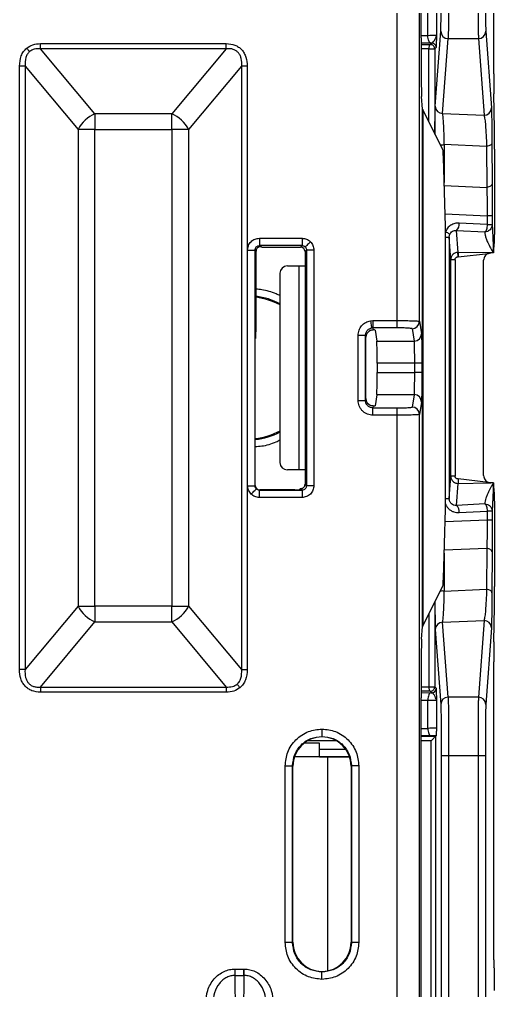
# Model space of a CAD drawing. Header units: inches. Extents: x 897.4 to 914.4, y -8.5 to 2.5.
# Drawn here: x 908.381 to 909.016, y -1.369 to -0.072 of the extents above; entities that cross this region are included whole.
import ezdxf

# ---------------------------------------------------------------- set-up
doc = ezdxf.new("R2010")
doc.units = ezdxf.units.IN
doc.header["$LTSCALE"] = 4
doc.header["$MEASUREMENT"] = 0
doc.layers.get('0').update_dxf_attribs({"linetype": 'CONTINUOUS'})

msp = doc.modelspace()

# ---------------------------------------------------------------- linework, layer by layer
for p, q in [((908.8858, -0.4744), (908.8858, 0.5409)), ((908.9154, -0.4754), (908.9154, 0.5409)), ((908.9176, -0.0969), (908.9176, 0.4389)), ((909.0146, -0.1448), (909.0146, 0.2531)), ((908.9267, -0.0939), (908.9267, -0.0561)), ((908.938, -0.0564), (908.938, -0.0936)), ((908.9366, -0.188), (908.9439, -0.0879)), ((909.004, -0.0879), (909.0115, -0.1904)), ((908.9267, -0.0939), (908.9176, -0.0939)), ((908.9308, -0.1037), (908.9176, -0.1038)), ((908.9299, -0.1057), (908.9319, -0.1037)), ((908.9319, -0.1037), (908.9308, -0.1037)), ((908.9464, -0.1978), (908.9537, -0.0977)), ((908.9537, -0.0977), (908.9942, -0.0977)), ((908.9942, -0.0977), (909.0017, -0.2002)), ((908.409, -0.1114), (908.409, -0.1044)), ((908.409, -0.1044), (908.6574, -0.1044)), ((908.4819, -0.1982), (908.409, -0.1114)), ((908.6574, -0.1114), (908.409, -0.1114)), ((908.6574, -0.1114), (908.5845, -0.1982)), ((908.6574, -0.1114), (908.6574, -0.1044)), ((908.9176, -0.1057), (908.9299, -0.1057)), ((908.9279, -0.1116), (908.9176, -0.1116)), ((908.9279, -0.1116), (908.9358, -0.1116)), ((908.9279, -0.2089), (908.9279, -0.1116)), ((908.9378, -0.1096), (908.9358, -0.1116)), ((908.9358, -0.1116), (908.9358, -0.2248)), ((908.3885, -0.1348), (908.381, -0.1348)), ((908.381, -0.9404), (908.381, -0.1348)), ((908.3885, -0.1348), (908.4593, -0.2191)), ((908.3885, -0.1348), (908.3885, -0.9404)), ((908.6071, -0.2191), (908.6779, -0.1348)), ((908.6779, -0.9404), (908.6779, -0.1348)), ((908.6854, -0.1348), (908.6779, -0.1348)), ((908.6854, -0.1348), (908.6854, -0.9404)), ((908.9196, -0.1922), (908.9182, -0.1752)), ((909.0156, -0.2188), (909.0147, -0.1715)), ((908.9196, -0.883), (908.9196, -0.1922)), ((908.9197, -0.1925), (908.9197, -0.8827)), ((908.9466, -0.2464), (908.9197, -0.1925)), ((908.5845, -0.1982), (908.4819, -0.1982)), ((908.4819, -0.1982), (908.4819, -0.2191)), ((908.5845, -0.2191), (908.5845, -0.1982)), ((908.9464, -0.1978), (909.0017, -0.2002)), ((908.4593, -0.2191), (908.4593, -0.8561)), ((908.4819, -0.2191), (908.4593, -0.2191)), ((908.4819, -0.8561), (908.4819, -0.2191)), ((908.4819, -0.2191), (908.5845, -0.2191)), ((908.5845, -0.2191), (908.5845, -0.8561)), ((908.6071, -0.2191), (908.5845, -0.2191)), ((908.6071, -0.8561), (908.6071, -0.2191)), ((908.9486, -0.2394), (908.9483, -0.29)), ((909.0051, -0.2419), (908.9486, -0.2394)), ((909.0051, -0.2419), (909.0053, -0.2965)), ((909.0121, -0.2372), (909.0124, -0.2918)), ((909.0158, -0.2456), (909.0158, -0.3595)), ((908.9501, -0.3489), (908.9474, -0.2564)), ((908.9485, -0.294), (909.0053, -0.2965)), ((908.9496, -0.3319), (909.006, -0.3343)), ((909.006, -0.3343), (909.006, -0.3462)), ((909.0125, -0.3343), (909.006, -0.3343)), ((909.0125, -0.3343), (909.0125, -0.3462)), ((909.006, -0.3462), (908.9685, -0.3442)), ((909.006, -0.3462), (909.0125, -0.3462)), ((908.9502, -0.7167), (908.9502, -0.3585)), ((908.9502, -0.363), (908.9552, -0.363)), ((908.9552, -0.363), (908.9552, -0.7122)), ((908.9571, -0.3931), (908.9552, -0.363)), ((908.9651, -0.3539), (909.0027, -0.3559)), ((908.9669, -0.3833), (908.9651, -0.3539)), ((908.7016, -0.3645), (908.7585, -0.3645)), ((908.7016, -0.3645), (908.7016, -0.3743)), ((908.7585, -0.3743), (908.7016, -0.3743)), ((908.7016, -0.3743), (908.703, -0.3757)), ((908.7045, -0.3758), (908.705, -0.3762)), ((908.7566, -0.3763), (908.7585, -0.3743)), ((908.7585, -0.3645), (908.7585, -0.3743)), ((909.0142, -0.3841), (909.0157, -0.3693)), ((908.6859, -0.695), (908.6859, -0.3802)), ((908.6859, -0.3802), (908.6957, -0.3802)), ((908.6957, -0.695), (908.6957, -0.3802)), ((908.6971, -0.3816), (908.6957, -0.3802)), ((908.6971, -0.4816), (908.6971, -0.3816)), ((908.7109, -0.3763), (908.7566, -0.3763)), ((908.7644, -0.3802), (908.7625, -0.3822)), ((908.7625, -0.3822), (908.7625, -0.4014)), ((908.7644, -0.3802), (908.7644, -0.695)), ((908.7743, -0.3802), (908.7644, -0.3802)), ((908.7743, -0.3802), (908.7743, -0.695)), ((908.9669, -0.3833), (908.9663, -0.3833)), ((909.0076, -0.384), (908.9669, -0.3833)), ((908.9669, -0.3833), (908.9669, -0.3892)), ((908.9669, -0.3892), (909.0076, -0.3846)), ((909.0076, -0.384), (909.0076, -0.3846)), ((909.0076, -0.3846), (909.0109, -0.3841)), ((909.0142, -0.3841), (909.0109, -0.3841)), ((908.7389, -0.4014), (908.7547, -0.4014)), ((908.7547, -0.6739), (908.7547, -0.4014)), ((908.7547, -0.4014), (908.7625, -0.4014)), ((908.7625, -0.4014), (908.7625, -0.6739)), ((908.9571, -0.6821), (908.9571, -0.3931)), ((908.963, -0.3931), (908.9571, -0.3931)), ((908.963, -0.3931), (908.963, -0.6821)), ((908.9667, -0.3892), (908.9669, -0.3892)), ((909.0011, -0.6813), (909.0011, -0.3939)), ((908.7291, -0.664), (908.7291, -0.4112)), ((908.8499, -0.4746), (908.8532, -0.4744)), ((908.8532, -0.4744), (908.8858, -0.4744)), ((908.8532, -0.4744), (908.8532, -0.4842)), ((908.8858, -0.4842), (908.8858, -0.4744)), ((908.9154, -0.4754), (908.9181, -0.492)), ((908.6962, -0.4923), (908.697, -0.4914)), ((908.8516, -0.4843), (908.8532, -0.4842)), ((908.8858, -0.4842), (908.8532, -0.4842)), ((908.8532, -0.4842), (908.8536, -0.4869)), ((908.8561, -0.4871), (908.8586, -0.5018)), ((908.9055, -0.4852), (908.9083, -0.5018)), ((908.6961, -0.6946), (908.6961, -0.4982)), ((908.8335, -0.5811), (908.8335, -0.4941)), ((908.8335, -0.4941), (908.8433, -0.4941)), ((908.8433, -0.5811), (908.8433, -0.4941)), ((908.8438, -0.4967), (908.8433, -0.4941)), ((908.8438, -0.5786), (908.8438, -0.4967)), ((908.8586, -0.5018), (908.9083, -0.5018)), ((908.9086, -0.5313), (908.8588, -0.5313)), ((908.8588, -0.5313), (908.8588, -0.5439)), ((908.9185, -0.5313), (908.9086, -0.5313)), ((908.9086, -0.5313), (908.9086, -0.5439)), ((908.9185, -0.5313), (908.9185, -0.5439)), ((908.8588, -0.5439), (908.9086, -0.5439)), ((908.9185, -0.5439), (908.9086, -0.5439)), ((908.8335, -0.5811), (908.8433, -0.5811)), ((908.8433, -0.5811), (908.8438, -0.5786)), ((908.8586, -0.5734), (908.8561, -0.5881)), ((908.9083, -0.5734), (908.8586, -0.5734)), ((908.9083, -0.5734), (908.9055, -0.59)), ((908.9181, -0.5832), (908.9154, -0.5998)), ((908.8536, -0.5883), (908.8532, -0.591)), ((908.8532, -0.591), (908.8858, -0.591)), ((908.8532, -0.6008), (908.8532, -0.591)), ((908.8858, -0.6008), (908.8858, -0.591)), ((908.8858, -0.6008), (908.8532, -0.6008)), ((908.8858, -1.452), (908.8858, -0.6008)), ((908.9154, -1.452), (908.9154, -0.5998)), ((908.7547, -0.6739), (908.7389, -0.6738)), ((908.7625, -0.6739), (908.7547, -0.6739)), ((908.7625, -0.6739), (908.7625, -0.693)), ((908.9552, -0.7122), (908.9571, -0.6821)), ((908.963, -0.6821), (908.9571, -0.6821)), ((908.9669, -0.686), (908.9669, -0.6919)), ((909.0076, -0.6906), (908.9669, -0.686)), ((908.6859, -0.695), (908.6957, -0.695)), ((908.6957, -0.695), (908.6961, -0.6946)), ((908.702, -0.7005), (908.7016, -0.7009)), ((908.7488, -0.7005), (908.702, -0.7005)), ((908.7562, -0.699), (908.7547, -0.7004)), ((908.7585, -0.7009), (908.7566, -0.699)), ((908.7625, -0.693), (908.7644, -0.695)), ((908.7743, -0.695), (908.7644, -0.695)), ((908.9651, -0.7213), (908.9669, -0.6919)), ((908.9669, -0.6919), (909.0076, -0.6912)), ((909.0076, -0.6906), (909.0076, -0.6912)), ((909.0109, -0.6911), (909.0076, -0.6906)), ((909.0142, -0.6911), (909.0109, -0.6911)), ((909.0157, -0.7059), (909.0142, -0.6911)), ((908.7016, -0.7009), (908.7585, -0.7009)), ((908.7016, -0.7107), (908.7016, -0.7009)), ((908.7585, -0.7107), (908.7016, -0.7107)), ((908.7585, -0.7009), (908.7585, -0.7107)), ((908.9502, -0.7122), (908.9552, -0.7122)), ((908.9474, -0.8188), (908.9501, -0.7263)), ((909.0027, -0.7193), (908.9651, -0.7213)), ((909.0158, -0.7157), (909.0158, -0.8297)), ((908.9685, -0.731), (909.006, -0.729)), ((909.006, -0.729), (909.006, -0.7409)), ((909.0125, -0.729), (909.006, -0.729)), ((909.0125, -0.729), (909.0125, -0.7409)), ((909.006, -0.7409), (908.9496, -0.7433)), ((909.0125, -0.7409), (909.006, -0.7409)), ((908.9483, -0.7852), (908.9486, -0.8358)), ((909.0053, -0.7787), (908.9485, -0.7812)), ((909.0053, -0.7787), (909.0051, -0.8333)), ((909.0124, -0.7834), (909.0121, -0.838)), ((908.9197, -0.8827), (908.9466, -0.8288)), ((908.9486, -0.8358), (909.0051, -0.8333)), ((908.4593, -0.8561), (908.3885, -0.9404)), ((908.4593, -0.8561), (908.4819, -0.8561)), ((908.5845, -0.8561), (908.4819, -0.8561)), ((908.4819, -0.8561), (908.4819, -0.877)), ((908.5845, -0.8561), (908.6071, -0.8561)), ((908.5845, -0.877), (908.5845, -0.8561)), ((908.6779, -0.9404), (908.6071, -0.8561)), ((908.9358, -0.8504), (908.9358, -0.9636)), ((908.9279, -0.8663), (908.9279, -0.9636)), ((909.0147, -0.9037), (909.0156, -0.8564)), ((908.409, -0.9639), (908.4819, -0.877)), ((908.4819, -0.877), (908.5845, -0.877)), ((908.5845, -0.877), (908.6574, -0.9639)), ((908.9464, -0.8774), (909.0017, -0.875)), ((908.9537, -0.9775), (908.9464, -0.8774)), ((909.0017, -0.875), (908.9942, -0.9775)), ((908.9182, -0.9), (908.9196, -0.883)), ((908.9366, -0.8872), (908.9439, -0.9873)), ((909.0115, -0.8848), (909.004, -0.9873)), ((909.0146, -1.3283), (909.0146, -0.9304)), ((908.3885, -0.9404), (908.381, -0.9404)), ((908.6779, -0.9404), (908.6854, -0.9404)), ((908.409, -0.9639), (908.6574, -0.9639)), ((908.409, -0.9639), (908.409, -0.9708)), ((908.6574, -0.9708), (908.409, -0.9708)), ((908.6574, -0.9639), (908.6574, -0.9708)), ((908.9176, -0.9636), (908.9279, -0.9636)), ((908.9299, -0.9695), (908.9176, -0.9696)), ((908.9176, -0.9714), (908.9308, -0.9715)), ((908.9279, -0.9636), (908.9358, -0.9636)), ((908.9319, -0.9715), (908.9299, -0.9695)), ((908.9308, -0.9715), (908.9319, -0.9715)), ((908.9358, -0.9636), (908.9378, -0.9656)), ((908.9176, -1.5141), (908.9176, -0.9783)), ((908.9176, -0.9813), (908.9267, -0.9813)), ((908.9267, -1.0191), (908.9267, -0.9813)), ((908.938, -0.9816), (908.938, -1.0188)), ((908.9942, -0.9775), (908.9537, -0.9775)), ((908.9176, -1.0191), (908.9267, -1.0191)), ((908.8045, -1.0356), (908.7659, -1.0356)), ((908.7852, -1.0302), (908.7852, -1.0298)), ((908.9308, -1.0289), (908.9176, -1.029)), ((908.9176, -1.0297), (908.937, -1.0297)), ((908.9311, -1.0356), (908.9176, -1.0356)), ((908.9378, -1.0289), (908.9308, -1.0289)), ((908.9311, -1.3796), (908.9311, -1.0356)), ((908.9378, -1.0289), (908.937, -1.0297)), ((908.937, -1.0297), (908.937, -1.3796)), ((908.782, -1.0388), (908.7612, -1.0388)), ((908.782, -1.0573), (908.782, -1.0388)), ((908.782, -1.0467), (908.8167, -1.0467)), ((908.7932, -1.0573), (908.7483, -1.0573)), ((908.782, -1.0566), (908.8218, -1.0566)), ((908.782, -1.057), (908.822, -1.057)), ((908.8221, -1.0573), (908.7932, -1.0573)), ((908.7932, -1.3432), (908.7932, -1.0573)), ((908.9444, -1.0557), (908.9444, -1.3901)), ((908.9543, -1.0557), (908.9444, -1.0557)), ((908.9543, -1.0557), (908.9543, -1.3901)), ((908.9937, -1.0557), (908.9543, -1.0557)), ((908.9937, -1.0557), (908.9937, -1.3901)), ((909.0035, -1.0557), (908.9937, -1.0557)), ((909.0035, -1.0557), (909.0035, -1.3901)), ((908.7361, -1.3052), (908.7361, -1.0692)), ((908.7361, -1.0692), (908.7459, -1.0692)), ((908.7459, -1.3052), (908.7459, -1.0692)), ((908.7463, -1.0696), (908.7459, -1.0692)), ((908.7463, -1.3048), (908.7463, -1.0696)), ((908.8245, -1.0692), (908.824, -1.0696)), ((908.824, -1.0696), (908.824, -1.3048)), ((908.8245, -1.0692), (908.8245, -1.3052)), ((908.8343, -1.0692), (908.8245, -1.0692)), ((908.8343, -1.0692), (908.8343, -1.3052)), ((908.7459, -1.3052), (908.7361, -1.3052)), ((908.7459, -1.3052), (908.7463, -1.3048)), ((908.824, -1.3048), (908.8245, -1.3052)), ((908.8343, -1.3052), (908.8245, -1.3052)), ((908.669, -1.3491), (908.669, -1.3406)), ((908.669, -1.3406), (908.6809, -1.3406)), ((908.6809, -1.3491), (908.6809, -1.3406)), ((908.6809, -1.3406), (908.6815, -1.3406)), ((908.7852, -1.3442), (908.7852, -1.3446)), ((909.0155, -1.3399), (909.0147, -1.3382)), ((908.6705, -1.4486), (908.669, -1.3491)), ((908.669, -1.3491), (908.6809, -1.3491)), ((908.6809, -1.3491), (908.6794, -1.4486)), ((908.6813, -1.3491), (908.6809, -1.3491))]:
    msp.add_line(p, q)
at = {"flags": 128}
for points in [[(908.9308, -0.1037), (908.93, -0.1035), (908.9292, -0.1029), (908.9285, -0.102), (908.9279, -0.1008), (908.9274, -0.0993), (908.927, -0.0976), (908.9267, -0.0958), (908.9267, -0.0939)], [(908.3946, -0.1151), (908.3942, -0.1146), (908.3938, -0.114), (908.3933, -0.1135), (908.3928, -0.1129), (908.3923, -0.1123), (908.3918, -0.1117), (908.3913, -0.1111), (908.3908, -0.1105)], [(909.0121, -0.2372), (909.012, -0.238), (909.0116, -0.2387), (909.011, -0.2394), (909.0102, -0.2401), (909.0091, -0.2407), (909.0079, -0.2412), (909.0065, -0.2416), (909.0051, -0.2419)], [(909.0124, -0.2918), (909.0123, -0.2925), (909.0119, -0.2933), (909.0113, -0.294), (909.0104, -0.2947), (909.0094, -0.2953), (909.0082, -0.2958), (909.0068, -0.2962), (909.0053, -0.2965)], [(908.7697, -0.3691), (908.7683, -0.3704), (908.767, -0.3717), (908.7658, -0.3729), (908.7648, -0.374), (908.7639, -0.3748), (908.7633, -0.3755), (908.7629, -0.3759), (908.7627, -0.376)], [(908.9663, -0.3833), (908.9663, -0.3836), (908.9664, -0.384), (908.9664, -0.3846), (908.9664, -0.3853), (908.9665, -0.3862), (908.9665, -0.3871), (908.9666, -0.3881), (908.9667, -0.3892)], [(908.8499, -0.4746), (908.8503, -0.4765), (908.8505, -0.4782), (908.8508, -0.4799), (908.8511, -0.4813), (908.8513, -0.4825), (908.8514, -0.4834), (908.8515, -0.4841), (908.8516, -0.4843)], [(908.6905, -0.7061), (908.6918, -0.7048), (908.6931, -0.7035), (908.6943, -0.7023), (908.6954, -0.7012), (908.6962, -0.7004), (908.6969, -0.6997), (908.6973, -0.6993), (908.6974, -0.6992)], [(909.0124, -0.7834), (909.0123, -0.7827), (909.0119, -0.7819), (909.0113, -0.7812), (909.0104, -0.7805), (909.0094, -0.7799), (909.0082, -0.7794), (909.0068, -0.779), (909.0053, -0.7787)], [(909.0121, -0.838), (909.012, -0.8373), (909.0116, -0.8365), (909.011, -0.8358), (909.0102, -0.8351), (909.0091, -0.8345), (909.0079, -0.834), (909.0065, -0.8336), (909.0051, -0.8333)], [(908.6718, -0.9601), (908.6722, -0.9606), (908.6727, -0.9612), (908.6732, -0.9617), (908.6736, -0.9623), (908.6741, -0.9629), (908.6746, -0.9635), (908.6752, -0.9641), (908.6757, -0.9647)], [(908.9308, -0.9715), (908.93, -0.9717), (908.9292, -0.9723), (908.9285, -0.9732), (908.9279, -0.9744), (908.9274, -0.9759), (908.927, -0.9776), (908.9267, -0.9794), (908.9267, -0.9813)], [(908.9267, -1.0191), (908.9267, -1.021), (908.927, -1.0228), (908.9274, -1.0245), (908.9279, -1.026), (908.9285, -1.0272), (908.9292, -1.0281), (908.93, -1.0287), (908.9308, -1.0289)], [(908.6813, -1.3491), (908.6813, -1.3484), (908.6814, -1.3476), (908.6814, -1.3466), (908.6814, -1.3455), (908.6814, -1.3444), (908.6814, -1.3432), (908.6814, -1.3419), (908.6815, -1.3406)]]:
    msp.add_lwpolyline(points, dxfattribs=at)
for centre, radius, start, end in [((908.9537, -0.0879), 0.00982, 180.2726, 270.1301), ((908.9942, -0.0879), 0.00982, 269.8704, 359.7269), ((908.9319, -0.1096), 0.00591, 359.9992, 89.9994), ((908.9464, -0.188), 0.00982, 180.2731, 270.1338), ((909.0017, -0.1904), 0.00982, 269.868, 359.7259), ((908.4998, -0.2403), 0.0457, 113.024, 152.3938), ((908.5666, -0.2403), 0.0457, 27.6058, 66.9757), ((908.9459, -0.2202), 0.0194, 261.7166, 277.9962), ((908.9561, -0.3454), 0.0124, 316.3829, 5.4932), ((908.9459, -0.3696), 0.0142, 45.4403, 72.9947), ((908.6848, -0.5376), 0.0964, 62.6394, 82.6545), ((908.6848, -0.5376), 0.0951, 62.2367, 82.5543), ((908.9055, -0.4754), 0.00984, 269.9931, 359.9317), ((908.9083, -0.492), 0.00984, 269.9922, 359.93), ((908.9083, -0.5832), 0.00984, 0.07, 90.0078), ((908.9055, -0.5998), 0.00984, 0.0683, 90.0069), ((908.6848, -0.5376), 0.0951, 276.851, 297.7633), ((908.6848, -0.5376), 0.0964, 276.7589, 297.3606), ((908.9561, -0.7298), 0.0124, 354.5068, 43.6171), ((908.9459, -0.855), 0.0194, 82.0038, 98.2834), ((908.4998, -0.8349), 0.0457, 207.6038, 246.9784), ((908.5666, -0.8349), 0.0457, 293.0219, 332.3967), ((908.9464, -0.8872), 0.00982, 89.8662, 179.7269), ((909.0017, -0.8848), 0.00982, 0.2709, 90.1352), ((908.9319, -0.9656), 0.00591, 270.0051, 359.9964), ((908.9537, -0.9873), 0.00982, 89.8665, 179.7273), ((908.9942, -0.9873), 0.00982, 0.2731, 90.133)]:
    msp.add_arc(centre, radius, start, end)
for centre, major_axis, ratio, start_param, end_param in [((908.9183, -0.0969), (0, 0.0787), 0.008727, 1.570796, 3.036873), ((909.0148, -0.1448), (0, 0.0295), 0.008727, 1.570796, 2.70526), ((908.9885, -0.1921), (0.0689, 0), 0.105104, 3.150319, 3.193953), ((909.0155, -0.2456), (0, 0.0295), 0.008727, 4.712389, 5.846853), ((908.9465, -0.2659), (0, 0.0197), 0.052408, 5.218534, 6.178466), ((908.9492, -0.3585), (0, 0.0197), 0.052408, 4.712389, 5.218534), ((909.0157, -0.3595), (0, 0.00984), 0.008727, 3.228859, 4.712389), ((908.6986, -0.3758), (0.00591, 0), 0.008727, 0.008727, 0.725535), ((908.703, -0.3816), (0.00418, -0.00418), 0.999924, 3.197075, 3.926953), ((908.7109, -0.3762), (0.00591, 0), 0.008727, 3.150319, 4.712389), ((908.7566, -0.3822), (0.00418, 0.00418), 0.999924, 5.497825, 7.068545), ((908.7389, -0.4112), (-0.00679, 0.00713), 0.999247, 5.523653, 7.092934), ((908.6962, -0.4982), (0, 0.00591), 0.008727, 0.008727, 1.570796), ((908.697, -0.4816), (0, 0.00984), 0.008727, 3.150319, 4.712389), ((908.8536, -0.4967), (-0.00162, 0.00972), 0.998592, 0.189322, 1.405563), ((908.8502, -0.4871), (0.00591, 0), 0.052408, 0.008727, 0.952685), ((908.8585, -0.5313), (0, 0.0295), 0.008727, 4.712389, 6.230825), ((908.8585, -0.5439), (0, 0.0295), 0.008727, 3.193953, 4.712389), ((908.8536, -0.5785), (0.00162, 0.00972), 0.998592, 1.736029, 2.952271), ((908.8502, -0.5881), (0.00591, 0), 0.052408, 5.3305, 6.274459), ((908.7389, -0.664), (0.00679, 0.00713), 0.999247, 2.331844, 3.901125), ((908.702, -0.6946), (-0.00418, -0.00418), 0.999924, 5.497825, 7.068545), ((908.7488, -0.7004), (0.00591, 0), 0.008727, 4.712389, 6.274459), ((908.7621, -0.699), (0.00591, 0), 0.008727, 2.765124, 3.132866), ((908.7566, -0.693), (-0.00418, 0.00418), 0.999924, 3.565906, 3.926953), ((909.0157, -0.7157), (0, 0.00984), 0.008727, 4.712389, 6.195919), ((908.9492, -0.7167), (0, 0.0197), 0.052408, 4.206243, 4.712389), ((908.9465, -0.8093), (0, 0.0197), 0.052408, 3.246312, 4.206243), ((909.0155, -0.8297), (0, 0.0295), 0.008727, 3.577925, 4.712389), ((908.9885, -0.8831), (0.0689, 0), 0.105104, 3.089233, 3.132866), ((908.9183, -0.9783), (0, 0.0787), 0.008727, 0.10472, 1.570796), ((909.0148, -0.9304), (0, 0.0295), 0.008727, 0.436332, 1.570796), ((908.7857, -1.0696), (0.0278, -0.0278), 0.999924, 2.369285, 3.926953), ((908.7847, -1.0696), (-0.0278, -0.0278), 0.999924, 2.356233, 3.913901), ((908.7857, -1.3048), (0.0278, 0.0278), 0.999924, 2.356233, 3.913901), ((908.7847, -1.3048), (-0.0278, 0.0278), 0.999924, 2.369285, 3.926953), ((909.0147, -1.3283), (0, 0.00984), 0.008727, 1.570796, 3.124139), ((909.0155, -1.3694), (0, 0.0295), 0.008727, 4.712389, 6.265732)]:
    msp.add_ellipse(centre, major_axis=major_axis, ratio=ratio, start_param=start_param, end_param=end_param)
for points, knots in [([(908.9439, -0.0879), (908.944, -0.0861), (908.9441, -0.0825), (908.9443, -0.0662), (908.9444, -0.0442), (908.9444, -0.0276), (908.9444, -0.0195)], [0, 0, 0, 0, 0.241588, 0.500005, 0.758416, 1, 1, 1, 1]), ([(908.9543, -0.0195), (908.9543, -0.0274), (908.9543, -0.0443), (908.9541, -0.0687), (908.954, -0.0854), (908.9539, -0.0946), (908.9538, -0.0966), (908.9537, -0.0977)], [0, 0, 0, 0, 0.2083196, 0.4442196, 0.7076022, 0.8503272, 1, 1, 1, 1]), ([(908.9937, -0.0195), (908.9937, -0.0274), (908.9937, -0.0443), (908.9938, -0.0687), (908.9939, -0.0854), (908.9941, -0.0946), (908.9941, -0.0966), (908.9942, -0.0977)], [0, 0, 0, 0, 0.20832, 0.44422, 0.707602, 0.850327, 1, 1, 1, 1]), ([(909.0035, -0.0195), (909.0035, -0.0276), (909.0035, -0.0442), (909.0036, -0.0662), (909.0038, -0.0825), (909.004, -0.0861), (909.004, -0.0879)], [0, 0, 0, 0, 0.241584, 0.499995, 0.758412, 1, 1, 1, 1]), ([(908.938, -0.0936), (908.9379, -0.0936), (908.9375, -0.0937), (908.9351, -0.0937), (908.9315, -0.0938), (908.9283, -0.0938), (908.9267, -0.0939)], [0, 0, 0, 0, 0.25, 0.499997, 0.749998, 1, 1, 1, 1]), ([(908.9319, -0.1037), (908.9324, -0.1035), (908.9334, -0.103), (908.9364, -0.0993), (908.9374, -0.096), (908.938, -0.0936)], [0, 0, 0, 0, 0.208109, 0.443689, 1, 1, 1, 1]), ([(908.938, -0.0936), (908.938, -0.0975), (908.9379, -0.1033), (908.9379, -0.1087), (908.9378, -0.1093), (908.9378, -0.1096)], [0, 0, 0, 0, 0.500918, 0.762883, 1, 1, 1, 1]), ([(908.381, -0.1348), (908.3814, -0.13), (908.382, -0.123), (908.3863, -0.1149), (908.3893, -0.1119), (908.3908, -0.1105)], [0, 0, 0, 0, 0.530436, 0.769183, 1, 1, 1, 1]), ([(908.3946, -0.1151), (908.3935, -0.1161), (908.3913, -0.1184), (908.3884, -0.1251), (908.3885, -0.1308), (908.3885, -0.1348)], [0, 0, 0, 0, 0.212604, 0.443478, 1, 1, 1, 1]), ([(908.3908, -0.1105), (908.3934, -0.1087), (908.3989, -0.105), (908.4056, -0.1046), (908.409, -0.1044)], [0, 0, 0, 0, 0.479384, 1, 1, 1, 1]), ([(908.409, -0.1114), (908.4063, -0.1113), (908.4023, -0.1112), (908.3975, -0.113), (908.3956, -0.1144), (908.3946, -0.1151)], [0, 0, 0, 0, 0.53647, 0.773854, 1, 1, 1, 1]), ([(908.6574, -0.1044), (908.6613, -0.1047), (908.6671, -0.1052), (908.6738, -0.1088), (908.6781, -0.1125), (908.6814, -0.1171), (908.6847, -0.1244), (908.6851, -0.1306), (908.6854, -0.1348)], [0, 0, 0, 0, 0.247592, 0.367514, 0.486105, 0.606423, 0.732897, 1, 1, 1, 1]), ([(908.6779, -0.1348), (908.678, -0.1312), (908.6781, -0.1261), (908.6759, -0.1201), (908.6736, -0.1166), (908.6705, -0.1139), (908.6667, -0.112), (908.6622, -0.1111), (908.6591, -0.1113), (908.6574, -0.1114)], [0, 0, 0, 0, 0.288815, 0.410374, 0.521393, 0.630313, 0.742878, 0.864636, 1, 1, 1, 1]), ([(908.9299, -0.1057), (908.9296, -0.1058), (908.9291, -0.106), (908.9284, -0.1073), (908.928, -0.1093), (908.9279, -0.1108), (908.9279, -0.1116)], [0, 0, 0, 0, 0.250003, 0.499985, 0.750009, 1, 1, 1, 1]), ([(908.9358, -0.1116), (908.9357, -0.1108), (908.9355, -0.1093), (908.9342, -0.1073), (908.9322, -0.106), (908.9307, -0.1058), (908.9299, -0.1057)], [0, 0, 0, 0, 0.250005, 0.499972, 0.750001, 1, 1, 1, 1]), ([(908.936, -0.2252), (908.9361, -0.2226), (908.9361, -0.2138), (908.9362, -0.2025), (908.9364, -0.1921), (908.9365, -0.1894), (908.9366, -0.188)], [0, 0, 0, 0, 0.125934, 0.417291, 0.71199, 1, 1, 1, 1]), ([(909.0115, -0.1904), (909.0116, -0.1918), (909.0117, -0.1945), (909.0119, -0.2049), (909.012, -0.2189), (909.0121, -0.2312), (909.0121, -0.2372)], [0, 0, 0, 0, 0.250154, 0.505917, 0.758463, 1, 1, 1, 1]), ([(908.9486, -0.2394), (908.9485, -0.2343), (908.9482, -0.2233), (908.9477, -0.2115), (908.9471, -0.2019), (908.9467, -0.1993), (908.9464, -0.1978)], [0, 0, 0, 0, 0.2333, 0.493456, 0.703923, 1, 1, 1, 1]), ([(909.0017, -0.2002), (909.002, -0.2017), (909.0027, -0.2043), (909.0037, -0.2139), (909.0044, -0.2258), (909.0049, -0.2367), (909.0051, -0.2419)], [0, 0, 0, 0, 0.295516, 0.50727, 0.767119, 1, 1, 1, 1]), ([(909.0053, -0.2965), (909.0055, -0.3026), (909.0059, -0.3145), (909.006, -0.3278), (909.006, -0.3343)], [0, 0, 0, 0, 0.51129, 1, 1, 1, 1]), ([(909.0124, -0.2918), (909.0124, -0.2985), (909.0125, -0.312), (909.0125, -0.3269), (909.0125, -0.3343)], [0, 0, 0, 0, 0.502822, 1, 1, 1, 1]), ([(908.9685, -0.3442), (908.9665, -0.3442), (908.9626, -0.3444), (908.9572, -0.3468), (908.9527, -0.3507), (908.9509, -0.3542), (908.9501, -0.356)], [0, 0, 0, 0, 0.256816, 0.509654, 0.755792, 1, 1, 1, 1]), ([(909.006, -0.3462), (909.0059, -0.3473), (909.0057, -0.3497), (909.0049, -0.3528), (909.0039, -0.3551), (909.0031, -0.3556), (909.0027, -0.3559)], [0, 0, 0, 0, 0.249994, 0.500004, 0.750005, 1, 1, 1, 1]), ([(909.0125, -0.3462), (909.0124, -0.347), (909.0123, -0.3486), (909.0113, -0.351), (909.0099, -0.353), (909.008, -0.3544), (909.0057, -0.3556), (909.0039, -0.3558), (909.0027, -0.3559)], [0, 0, 0, 0, 0.167201, 0.30645, 0.500214, 0.651538, 0.76061, 1, 1, 1, 1]), ([(909.0125, -0.3462), (909.0126, -0.3477), (909.0128, -0.3508), (909.0131, -0.3566), (909.0133, -0.3626), (909.0136, -0.369), (909.0139, -0.3759), (909.0141, -0.3812), (909.0142, -0.3841)], [0, 0, 0, 0, 0.154086, 0.320588, 0.499563, 0.629213, 0.796023, 1, 1, 1, 1]), ([(908.9552, -0.363), (908.9553, -0.3624), (908.9553, -0.3612), (908.9557, -0.36), (908.9559, -0.3595)], [0, 0, 0, 0, 0.5078516, 1, 1, 1, 1]), ([(908.9559, -0.3595), (908.9563, -0.3586), (908.9572, -0.3568), (908.9595, -0.355), (908.9622, -0.3539), (908.9641, -0.3539), (908.9651, -0.3539)], [0, 0, 0, 0, 0.2236662, 0.4664522, 0.7074404, 1, 1, 1, 1]), ([(909.0027, -0.3559), (909.0028, -0.3573), (909.0032, -0.3604), (909.0045, -0.3651), (909.0063, -0.3695), (909.0085, -0.374), (909.0111, -0.3787), (909.0131, -0.3821), (909.0142, -0.3841)], [0, 0, 0, 0, 0.154086, 0.320588, 0.499563, 0.629213, 0.796023, 1, 1, 1, 1]), ([(908.6859, -0.3802), (908.6861, -0.3782), (908.6864, -0.3752), (908.6884, -0.3715), (908.6904, -0.369), (908.6929, -0.367), (908.6966, -0.365), (908.6996, -0.3647), (908.7016, -0.3645)], [0, 0, 0, 0, 0.23944, 0.368224, 0.499994, 0.628771, 0.760554, 1, 1, 1, 1]), ([(908.6957, -0.3802), (908.6958, -0.3794), (908.696, -0.3779), (908.6973, -0.3759), (908.6993, -0.3746), (908.7008, -0.3744), (908.7016, -0.3743)], [0, 0, 0, 0, 0.250021, 0.499989, 0.749979, 1, 1, 1, 1]), ([(908.703, -0.3757), (908.7027, -0.3757), (908.7019, -0.3758), (908.7005, -0.3762), (908.6993, -0.3769), (908.6988, -0.3775), (908.6986, -0.3777)], [0, 0, 0, 0, 0.289685, 0.580516, 0.851772, 1, 1, 1, 1]), ([(908.7585, -0.3645), (908.7606, -0.3647), (908.7648, -0.3651), (908.768, -0.3677), (908.7697, -0.3691)], [0, 0, 0, 0, 0.500004, 1, 1, 1, 1]), ([(908.7585, -0.3743), (908.7589, -0.3743), (908.7597, -0.3744), (908.7608, -0.3747), (908.7618, -0.3753), (908.7624, -0.3758), (908.7627, -0.376)], [0, 0, 0, 0, 0.250004, 0.499994, 0.749961, 1, 1, 1, 1]), ([(908.7627, -0.376), (908.763, -0.3763), (908.7635, -0.3769), (908.764, -0.3779), (908.7644, -0.379), (908.7644, -0.3798), (908.7644, -0.3802)], [0, 0, 0, 0, 0.249996, 0.499957, 0.749977, 1, 1, 1, 1]), ([(908.7697, -0.3691), (908.771, -0.3707), (908.7736, -0.374), (908.7741, -0.3781), (908.7743, -0.3802)], [0, 0, 0, 0, 0.4999863, 1, 1, 1, 1]), ([(908.9663, -0.3833), (908.9653, -0.3835), (908.9632, -0.3838), (908.9607, -0.3854), (908.959, -0.3872), (908.958, -0.3889), (908.9572, -0.3909), (908.9571, -0.3924), (908.9571, -0.3931)], [0, 0, 0, 0, 0.203521, 0.437552, 0.566587, 0.703342, 0.84781, 1, 1, 1, 1]), ([(909.0076, -0.3846), (909.0068, -0.385), (909.005, -0.3858), (909.0029, -0.388), (909.0014, -0.3907), (909.0012, -0.3928), (909.0011, -0.3939)], [0, 0, 0, 0, 0.23247, 0.476508, 0.732304, 1, 1, 1, 1]), ([(909.0109, -0.3841), (909.0106, -0.3841), (909.0094, -0.384), (909.0084, -0.384), (909.0076, -0.384)], [0, 0, 0, 0, 0.342178, 1, 1, 1, 1]), ([(908.963, -0.3931), (908.963, -0.3926), (908.9631, -0.3916), (908.964, -0.3904), (908.9652, -0.3894), (908.9662, -0.3893), (908.9667, -0.3892)], [0, 0, 0, 0, 0.249572, 0.501416, 0.749577, 1, 1, 1, 1]), ([(908.7291, -0.4412), (908.7274, -0.4404), (908.7196, -0.4368), (908.7088, -0.4334), (908.6997, -0.4327), (908.6971, -0.4325)], [0, 0, 0, 0, 0.171323, 0.77124, 1, 1, 1, 1]), ([(908.8335, -0.4941), (908.8337, -0.4918), (908.8342, -0.4871), (908.8379, -0.481), (908.8433, -0.4764), (908.8478, -0.4752), (908.8499, -0.4746)], [0, 0, 0, 0, 0.249475, 0.500411, 0.758119, 1, 1, 1, 1]), ([(908.8858, -0.4744), (908.8889, -0.4744), (908.8955, -0.4744), (908.9033, -0.4746), (908.9088, -0.4748), (908.9123, -0.4749), (908.9148, -0.4751), (908.9152, -0.4753), (908.9154, -0.4754)], [0, 0, 0, 0, 0.199311, 0.431927, 0.561338, 0.699157, 0.84538, 1, 1, 1, 1]), ([(908.8433, -0.4941), (908.8434, -0.4934), (908.8435, -0.4921), (908.8443, -0.4896), (908.8459, -0.4871), (908.8486, -0.4851), (908.8506, -0.4846), (908.8516, -0.4843)], [0, 0, 0, 0, 0.148133, 0.289738, 0.552205, 0.788926, 1, 1, 1, 1]), ([(908.8502, -0.4874), (908.8508, -0.4872), (908.8519, -0.4869), (908.853, -0.4868), (908.8536, -0.4869), (908.8536, -0.4869)], [0, 0, 0, 0, 0.465983, 0.932299, 1, 1, 1, 1]), ([(908.9055, -0.4852), (908.9052, -0.4851), (908.9048, -0.4849), (908.9023, -0.4847), (908.8998, -0.4845), (908.8967, -0.4844), (908.8921, -0.4842), (908.8883, -0.4842), (908.8858, -0.4842)], [0, 0, 0, 0, 0.239716, 0.368485, 0.500221, 0.62892, 0.760588, 1, 1, 1, 1]), ([(908.9181, -0.492), (908.9182, -0.4928), (908.9183, -0.4944), (908.9184, -0.5036), (908.9184, -0.5166), (908.9185, -0.5265), (908.9185, -0.5313)], [0, 0, 0, 0, 0.240777, 0.500007, 0.759233, 1, 1, 1, 1]), ([(908.9083, -0.5018), (908.9083, -0.5021), (908.9084, -0.5026), (908.9084, -0.5052), (908.9085, -0.5087), (908.9085, -0.5141), (908.9086, -0.5218), (908.9086, -0.5283), (908.9086, -0.5313)], [0, 0, 0, 0, 0.152476, 0.297166, 0.434065, 0.563168, 0.797037, 1, 1, 1, 1]), ([(908.9086, -0.5439), (908.9086, -0.5469), (908.9086, -0.5534), (908.9085, -0.5611), (908.9085, -0.5665), (908.9084, -0.57), (908.9084, -0.5726), (908.9083, -0.5731), (908.9083, -0.5734)], [0, 0, 0, 0, 0.202963, 0.436832, 0.565935, 0.702834, 0.847524, 1, 1, 1, 1]), ([(908.9185, -0.5439), (908.9185, -0.5487), (908.9184, -0.5586), (908.9184, -0.5716), (908.9183, -0.5808), (908.9182, -0.5824), (908.9181, -0.5832)], [0, 0, 0, 0, 0.240767, 0.499993, 0.759223, 1, 1, 1, 1]), ([(908.8532, -0.6008), (908.8507, -0.6006), (908.8469, -0.6002), (908.8423, -0.5977), (908.8392, -0.5952), (908.8366, -0.592), (908.8342, -0.5875), (908.8338, -0.5836), (908.8335, -0.5811)], [0, 0, 0, 0, 0.239314, 0.368036, 0.499784, 0.628567, 0.760385, 1, 1, 1, 1]), ([(908.8532, -0.591), (908.8521, -0.5909), (908.8498, -0.5907), (908.8471, -0.5891), (908.8453, -0.5872), (908.8442, -0.5854), (908.8435, -0.5834), (908.8434, -0.5819), (908.8433, -0.5811)], [0, 0, 0, 0, 0.212692, 0.449618, 0.577878, 0.712349, 0.853058, 1, 1, 1, 1]), ([(908.8536, -0.5883), (908.8531, -0.5883), (908.8521, -0.5883), (908.8509, -0.588), (908.8503, -0.5878), (908.8502, -0.5878)], [0, 0, 0, 0, 0.466844, 0.934222, 1, 1, 1, 1]), ([(908.8858, -0.591), (908.8883, -0.591), (908.8921, -0.591), (908.8967, -0.5908), (908.8998, -0.5907), (908.9023, -0.5906), (908.9048, -0.5903), (908.9052, -0.5901), (908.9055, -0.59)], [0, 0, 0, 0, 0.239412, 0.36808, 0.499776, 0.628512, 0.760284, 1, 1, 1, 1]), ([(908.9154, -0.5998), (908.9152, -0.5999), (908.9148, -0.6001), (908.9123, -0.6003), (908.9088, -0.6004), (908.9033, -0.6006), (908.8955, -0.6008), (908.8889, -0.6008), (908.8858, -0.6008)], [0, 0, 0, 0, 0.15462, 0.300843, 0.438662, 0.568073, 0.800689, 1, 1, 1, 1]), ([(908.6961, -0.6428), (908.699, -0.6425), (908.7085, -0.6418), (908.7198, -0.6387), (908.7274, -0.6346), (908.7291, -0.6337)], [0, 0, 0, 0, 0.2495304, 0.8301344, 1, 1, 1, 1]), ([(908.9571, -0.6821), (908.9571, -0.6828), (908.9572, -0.6844), (908.958, -0.6864), (908.9592, -0.6882), (908.961, -0.6901), (908.9636, -0.6916), (908.9659, -0.6918), (908.9669, -0.6919)], [0, 0, 0, 0, 0.151733, 0.295868, 0.43243, 0.561427, 0.795675, 1, 1, 1, 1]), ([(908.9669, -0.686), (908.9664, -0.686), (908.9654, -0.6859), (908.9643, -0.6851), (908.9636, -0.6843), (908.9631, -0.6834), (908.963, -0.6826), (908.963, -0.6821)], [0, 0, 0, 0, 0.246892, 0.497433, 0.624595, 0.747426, 1, 1, 1, 1]), ([(909.0011, -0.6813), (909.0012, -0.6824), (909.0014, -0.6845), (909.0029, -0.6872), (909.005, -0.6894), (909.0068, -0.6902), (909.0076, -0.6906)], [0, 0, 0, 0, 0.267696, 0.523492, 0.76753, 1, 1, 1, 1]), ([(908.6905, -0.7061), (908.6892, -0.7045), (908.6865, -0.7013), (908.6861, -0.6971), (908.6859, -0.695)], [0, 0, 0, 0, 0.499983, 1, 1, 1, 1]), ([(908.6974, -0.6992), (908.6972, -0.6989), (908.6967, -0.6983), (908.6961, -0.6973), (908.6958, -0.6962), (908.6957, -0.6954), (908.6957, -0.695)], [0, 0, 0, 0, 0.250012, 0.49997, 0.749978, 1, 1, 1, 1]), ([(908.7016, -0.7009), (908.7012, -0.7009), (908.7005, -0.7008), (908.6993, -0.7005), (908.6983, -0.6999), (908.6977, -0.6994), (908.6974, -0.6992)], [0, 0, 0, 0, 0.250011, 0.499977, 0.749979, 1, 1, 1, 1]), ([(908.7566, -0.699), (908.7569, -0.6989), (908.7574, -0.6989), (908.7588, -0.6986), (908.7601, -0.6978), (908.7613, -0.6967), (908.7618, -0.6956), (908.7621, -0.6951)], [0, 0, 0, 0, 0.210701, 0.422263, 0.613845, 0.792495, 1, 1, 1, 1]), ([(908.7743, -0.695), (908.7741, -0.697), (908.7737, -0.7), (908.7718, -0.7037), (908.7698, -0.7062), (908.7672, -0.7082), (908.7636, -0.7102), (908.7605, -0.7105), (908.7585, -0.7107)], [0, 0, 0, 0, 0.239441, 0.368224, 0.499995, 0.628772, 0.760549, 1, 1, 1, 1]), ([(908.7644, -0.695), (908.7643, -0.6958), (908.7642, -0.6973), (908.7628, -0.6993), (908.7608, -0.7006), (908.7593, -0.7008), (908.7585, -0.7009)], [0, 0, 0, 0, 0.2500166, 0.4999918, 0.7499803, 1, 1, 1, 1]), ([(909.0142, -0.6911), (909.0133, -0.6927), (909.0116, -0.6955), (909.0094, -0.6996), (909.0074, -0.7034), (909.0056, -0.7074), (909.0041, -0.7116), (909.0031, -0.7155), (909.0028, -0.7181), (909.0027, -0.7193)], [0, 0, 0, 0, 0.1702416, 0.2996425, 0.4316607, 0.5786508, 0.7282147, 0.8686518, 1, 1, 1, 1]), ([(909.0076, -0.6912), (909.0083, -0.6912), (909.0094, -0.6912), (909.0105, -0.6912), (909.0109, -0.6911)], [0, 0, 0, 0, 0.645721, 1, 1, 1, 1]), ([(909.0142, -0.6911), (909.0141, -0.6936), (909.0139, -0.6978), (909.0137, -0.7039), (909.0135, -0.7094), (909.0132, -0.715), (909.013, -0.7203), (909.0127, -0.7251), (909.0126, -0.7278), (909.0125, -0.729)], [0, 0, 0, 0, 0.170241, 0.299643, 0.431661, 0.578651, 0.728214, 0.868652, 1, 1, 1, 1]), ([(908.7016, -0.7107), (908.6995, -0.7105), (908.6954, -0.7101), (908.6921, -0.7075), (908.6905, -0.7061)], [0, 0, 0, 0, 0.5000024, 1, 1, 1, 1]), ([(908.9651, -0.7213), (908.9638, -0.7213), (908.9613, -0.7212), (908.9585, -0.7196), (908.9569, -0.7177), (908.9559, -0.716), (908.9553, -0.7141), (908.9553, -0.7128), (908.9552, -0.7122)], [0, 0, 0, 0, 0.296033, 0.53161, 0.65095, 0.767, 0.882435, 1, 1, 1, 1]), ([(908.9501, -0.7194), (908.9501, -0.7194), (908.9504, -0.7207), (908.952, -0.723), (908.9544, -0.726), (908.9576, -0.7284), (908.9622, -0.7307), (908.966, -0.7309), (908.9685, -0.731)], [0, 0, 0, 0, 0.000373, 0.164993, 0.334623, 0.502362, 0.676611, 1, 1, 1, 1]), ([(909.0027, -0.7193), (909.0031, -0.7196), (909.0039, -0.7201), (909.0049, -0.7225), (909.0057, -0.7255), (909.0059, -0.7279), (909.006, -0.729)], [0, 0, 0, 0, 0.249995, 0.499996, 0.750006, 1, 1, 1, 1]), ([(909.0027, -0.7193), (909.0039, -0.7194), (909.0057, -0.7196), (909.008, -0.7208), (909.0099, -0.7222), (909.0113, -0.7243), (909.0123, -0.7266), (909.0124, -0.7282), (909.0125, -0.729)], [0, 0, 0, 0, 0.23939, 0.348513, 0.499788, 0.693593, 0.832838, 1, 1, 1, 1]), ([(909.006, -0.7409), (909.006, -0.7474), (909.0059, -0.7607), (909.0055, -0.7726), (909.0053, -0.7787)], [0, 0, 0, 0, 0.48871, 1, 1, 1, 1]), ([(909.0125, -0.7409), (909.0125, -0.7483), (909.0125, -0.7632), (909.0124, -0.7767), (909.0124, -0.7834)], [0, 0, 0, 0, 0.497178, 1, 1, 1, 1]), ([(908.9464, -0.8774), (908.9467, -0.8759), (908.9471, -0.8733), (908.9477, -0.8637), (908.9482, -0.8519), (908.9485, -0.841), (908.9486, -0.8358)], [0, 0, 0, 0, 0.296061, 0.506542, 0.766691, 1, 1, 1, 1]), ([(909.0051, -0.8333), (909.0049, -0.8385), (909.0044, -0.8494), (909.0037, -0.8613), (909.0027, -0.8709), (909.002, -0.8735), (909.0017, -0.875)], [0, 0, 0, 0, 0.232868, 0.492731, 0.704468, 1, 1, 1, 1]), ([(909.0121, -0.838), (909.0121, -0.844), (909.012, -0.8563), (909.0119, -0.8703), (909.0117, -0.8807), (909.0116, -0.8834), (909.0115, -0.8848)], [0, 0, 0, 0, 0.241537, 0.494082, 0.749845, 1, 1, 1, 1]), ([(908.936, -0.85), (908.9361, -0.8526), (908.9361, -0.8614), (908.9362, -0.8727), (908.9364, -0.8831), (908.9365, -0.8858), (908.9366, -0.8872)], [0, 0, 0, 0, 0.125934, 0.417294, 0.711991, 1, 1, 1, 1]), ([(908.409, -0.9708), (908.4051, -0.9705), (908.3994, -0.97), (908.3926, -0.9664), (908.3884, -0.9627), (908.385, -0.9581), (908.3817, -0.9508), (908.3813, -0.9446), (908.381, -0.9404)], [0, 0, 0, 0, 0.247592, 0.36751, 0.486103, 0.606412, 0.732887, 1, 1, 1, 1]), ([(908.3885, -0.9404), (908.3884, -0.944), (908.3883, -0.9491), (908.3905, -0.9551), (908.3928, -0.9586), (908.3959, -0.9613), (908.3998, -0.9632), (908.4042, -0.9641), (908.4074, -0.9639), (908.409, -0.9639)], [0, 0, 0, 0, 0.288814, 0.410372, 0.521396, 0.630315, 0.742879, 0.864632, 1, 1, 1, 1]), ([(908.6718, -0.9601), (908.6729, -0.9591), (908.6751, -0.9568), (908.678, -0.9501), (908.678, -0.9444), (908.6779, -0.9404)], [0, 0, 0, 0, 0.212606, 0.443471, 1, 1, 1, 1]), ([(908.6854, -0.9404), (908.685, -0.9452), (908.6844, -0.9522), (908.6802, -0.9603), (908.6772, -0.9633), (908.6757, -0.9647)], [0, 0, 0, 0, 0.530438, 0.769179, 1, 1, 1, 1]), ([(908.6574, -0.9639), (908.6602, -0.9639), (908.6641, -0.964), (908.669, -0.9622), (908.6709, -0.9608), (908.6718, -0.9601)], [0, 0, 0, 0, 0.53646, 0.773862, 1, 1, 1, 1]), ([(908.6757, -0.9647), (908.673, -0.9665), (908.6675, -0.9702), (908.6609, -0.9706), (908.6574, -0.9708)], [0, 0, 0, 0, 0.479387, 1, 1, 1, 1]), ([(908.9279, -0.9636), (908.9279, -0.9644), (908.928, -0.9659), (908.9284, -0.9679), (908.9291, -0.9692), (908.9296, -0.9694), (908.9299, -0.9695)], [0, 0, 0, 0, 0.249993, 0.499993, 0.749994, 1, 1, 1, 1]), ([(908.9299, -0.9695), (908.9307, -0.9694), (908.9322, -0.9692), (908.9342, -0.9679), (908.9355, -0.9659), (908.9357, -0.9644), (908.9358, -0.9636)], [0, 0, 0, 0, 0.2500059, 0.5, 0.7499941, 1, 1, 1, 1]), ([(908.938, -0.9816), (908.9374, -0.9793), (908.9364, -0.9759), (908.9334, -0.9722), (908.9324, -0.9717), (908.9319, -0.9715)], [0, 0, 0, 0, 0.556311, 0.791893, 1, 1, 1, 1]), ([(908.9378, -0.9656), (908.9378, -0.9659), (908.9379, -0.9665), (908.9379, -0.9719), (908.938, -0.9777), (908.938, -0.9816)], [0, 0, 0, 0, 0.235947, 0.49904, 1, 1, 1, 1]), ([(908.9267, -0.9813), (908.9283, -0.9814), (908.9315, -0.9814), (908.9351, -0.9815), (908.9375, -0.9815), (908.9379, -0.9816), (908.938, -0.9816)], [0, 0, 0, 0, 0.250002, 0.500003, 0.75, 1, 1, 1, 1]), ([(908.9537, -0.9775), (908.9538, -0.9786), (908.9539, -0.9806), (908.954, -0.9898), (908.9541, -1.0065), (908.9543, -1.0309), (908.9543, -1.0478), (908.9543, -1.0557)], [0, 0, 0, 0, 0.149673, 0.2924, 0.555783, 0.791682, 1, 1, 1, 1]), ([(908.9942, -0.9775), (908.9941, -0.9786), (908.9941, -0.9806), (908.9939, -0.9898), (908.9938, -1.0065), (908.9937, -1.0309), (908.9937, -1.0478), (908.9937, -1.0557)], [0, 0, 0, 0, 0.149673, 0.2924, 0.555783, 0.791682, 1, 1, 1, 1]), ([(908.9439, -0.9873), (908.944, -0.9891), (908.9441, -0.9928), (908.9443, -1.009), (908.9444, -1.031), (908.9444, -1.0476), (908.9444, -1.0557)], [0, 0, 0, 0, 0.2415887, 0.5000052, 0.7584185, 1, 1, 1, 1]), ([(909.004, -0.9873), (909.004, -0.9891), (909.0038, -0.9928), (909.0036, -1.009), (909.0035, -1.031), (909.0035, -1.0476), (909.0035, -1.0557)], [0, 0, 0, 0, 0.241589, 0.500005, 0.758418, 1, 1, 1, 1]), ([(908.7361, -1.0692), (908.7367, -1.063), (908.7377, -1.0535), (908.7438, -1.042), (908.7502, -1.0342), (908.758, -1.0278), (908.7694, -1.0217), (908.779, -1.0206), (908.7852, -1.02)], [0, 0, 0, 0, 0.239475, 0.369601, 0.5, 0.630123, 0.760524, 1, 1, 1, 1]), ([(908.7852, -1.02), (908.7913, -1.0206), (908.8009, -1.0217), (908.8123, -1.0278), (908.8202, -1.0342), (908.8265, -1.042), (908.8326, -1.0534), (908.8337, -1.063), (908.8343, -1.0692)], [0, 0, 0, 0, 0.239464, 0.369596, 0.500001, 0.63013, 0.760536, 1, 1, 1, 1]), ([(908.7852, -1.02), (908.7852, -1.0212), (908.7852, -1.0231), (908.7852, -1.0254), (908.7852, -1.027), (908.7852, -1.0282), (908.7852, -1.0295), (908.7852, -1.0297), (908.7852, -1.0298)], [0, 0, 0, 0, 0.239587, 0.368453, 0.500004, 0.63156, 0.760423, 1, 1, 1, 1]), ([(908.938, -1.0188), (908.9379, -1.0188), (908.9375, -1.0189), (908.9351, -1.0189), (908.9315, -1.019), (908.9283, -1.019), (908.9267, -1.0191)], [0, 0, 0, 0, 0.25, 0.499997, 0.749998, 1, 1, 1, 1]), ([(908.938, -1.0188), (908.938, -1.0212), (908.9379, -1.0248), (908.9379, -1.0282), (908.9378, -1.0287), (908.9378, -1.0289)], [0, 0, 0, 0, 0.498918, 0.767057, 1, 1, 1, 1]), ([(908.7459, -1.0692), (908.7465, -1.064), (908.7477, -1.0537), (908.7568, -1.0407), (908.7697, -1.0316), (908.78, -1.0304), (908.7852, -1.0298)], [0, 0, 0, 0, 0.2500577, 0.5000724, 0.7500512, 1, 1, 1, 1]), ([(908.7852, -1.0298), (908.7903, -1.0304), (908.8006, -1.0316), (908.8136, -1.0407), (908.8227, -1.0537), (908.8239, -1.064), (908.8245, -1.0692)], [0, 0, 0, 0, 0.2499507, 0.499929, 0.7499432, 1, 1, 1, 1]), ([(908.937, -1.0297), (908.937, -1.0297), (908.9369, -1.0298), (908.9366, -1.0301), (908.936, -1.0307), (908.9351, -1.0316), (908.9335, -1.0333), (908.932, -1.0347), (908.9311, -1.0356)], [0, 0, 0, 0, 0.099183, 0.204861, 0.319946, 0.446692, 0.67053, 1, 1, 1, 1]), ([(908.7852, -1.3544), (908.779, -1.3538), (908.7695, -1.3527), (908.758, -1.3466), (908.7502, -1.3403), (908.7439, -1.3324), (908.7377, -1.321), (908.7367, -1.3114), (908.7361, -1.3052)], [0, 0, 0, 0, 0.239466, 0.369595, 0.500002, 0.630131, 0.760537, 1, 1, 1, 1]), ([(908.7852, -1.3446), (908.78, -1.344), (908.7697, -1.3428), (908.7568, -1.3337), (908.7477, -1.3207), (908.7465, -1.3104), (908.7459, -1.3052)], [0, 0, 0, 0, 0.249949, 0.499928, 0.749942, 1, 1, 1, 1]), ([(908.8343, -1.3052), (908.8337, -1.3114), (908.8326, -1.321), (908.8265, -1.3324), (908.8202, -1.3402), (908.8124, -1.3466), (908.8009, -1.3527), (908.7914, -1.3538), (908.7852, -1.3544)], [0, 0, 0, 0, 0.239475, 0.369601, 0.5, 0.630123, 0.760524, 1, 1, 1, 1]), ([(908.8245, -1.3052), (908.8239, -1.3104), (908.8227, -1.3207), (908.8136, -1.3337), (908.8006, -1.3428), (908.7903, -1.344), (908.7852, -1.3446)], [0, 0, 0, 0, 0.250057, 0.500071, 0.750049, 1, 1, 1, 1]), ([(908.6298, -1.3859), (908.6303, -1.3802), (908.6314, -1.3686), (908.6388, -1.3558), (908.6472, -1.3478), (908.6542, -1.3437), (908.6615, -1.3411), (908.6665, -1.3408), (908.669, -1.3406)], [0, 0, 0, 0, 0.2553843, 0.5219344, 0.6502052, 0.7752362, 0.8881389, 1, 1, 1, 1]), ([(908.6815, -1.3406), (908.6839, -1.3408), (908.6888, -1.3412), (908.6961, -1.3438), (908.703, -1.348), (908.7112, -1.356), (908.7186, -1.3688), (908.7196, -1.3803), (908.7201, -1.3859)], [0, 0, 0, 0, 0.111751, 0.224917, 0.349614, 0.478174, 0.744561, 1, 1, 1, 1]), ([(908.7852, -1.3544), (908.7852, -1.3532), (908.7852, -1.3513), (908.7852, -1.349), (908.7852, -1.3475), (908.7852, -1.3462), (908.7852, -1.345), (908.7852, -1.3447), (908.7852, -1.3446)], [0, 0, 0, 0, 0.239587, 0.368437, 0.500003, 0.631559, 0.760423, 1, 1, 1, 1]), ([(908.669, -1.3491), (908.6671, -1.3493), (908.6633, -1.3495), (908.6578, -1.3517), (908.6525, -1.3551), (908.6463, -1.3615), (908.6408, -1.372), (908.64, -1.3813), (908.6396, -1.3859)], [0, 0, 0, 0, 0.106504, 0.218033, 0.336588, 0.46384, 0.735134, 1, 1, 1, 1]), ([(908.7103, -1.3859), (908.7099, -1.3813), (908.7092, -1.3721), (908.7037, -1.3617), (908.6976, -1.3552), (908.6924, -1.3518), (908.6869, -1.3496), (908.6832, -1.3493), (908.6813, -1.3491)], [0, 0, 0, 0, 0.264829, 0.535937, 0.663368, 0.782057, 0.893617, 1, 1, 1, 1])]:
    msp.add_open_spline(points, degree=3, knots=knots)

doc.saveas('drawing.dxf')
